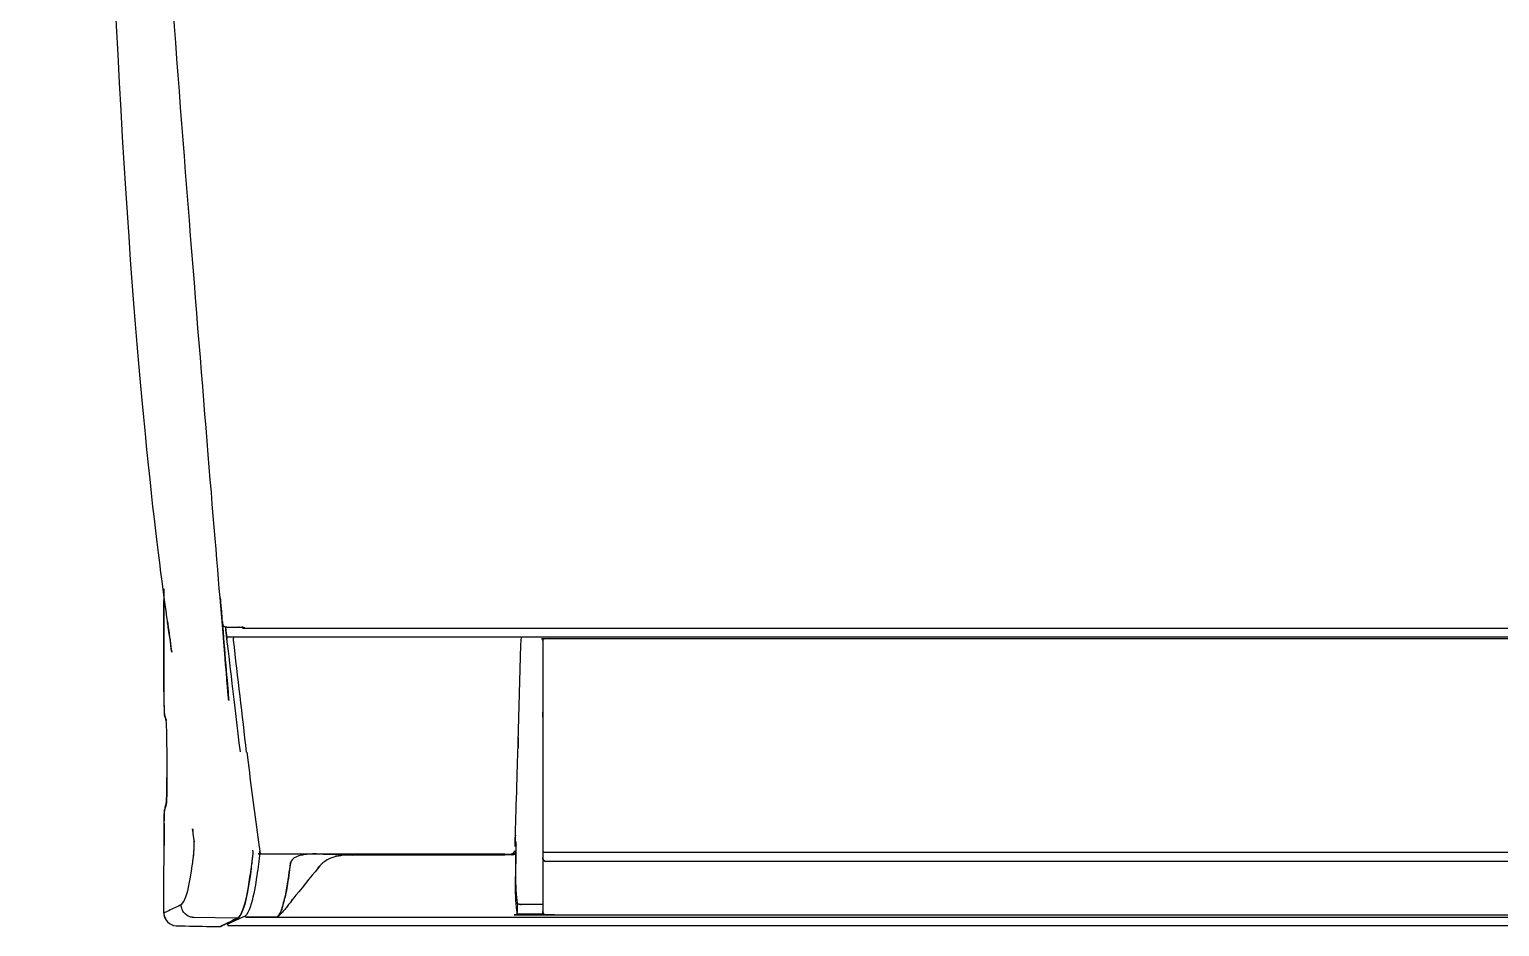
# Model space of a CAD drawing. Header units: millimetres. Extents: x 1291 to 5660, y 748 to 2981.
# Drawn here: x 2935.7 to 3165.5, y 2209.5 to 2349.7 of the extents above; entities that cross this region are included whole.
import ezdxf

# ---------------------------------------------------------------- set-up
doc = ezdxf.new("R2010")
doc.units = ezdxf.units.MM

msp = doc.modelspace()

# ---------------------------------------------------------------- linework, layer by layer
msp.add_line((2966.66, 2209.62), (3763.24, 2209.62))
for points in [[(2965.87, 2256.73), (2965.88, 2256.72), (2965.88, 2256.71), (2965.88, 2256.7)], [(2965.88, 2256.68), (2965.88, 2256.67), (2965.88, 2256.66)], [(2965.89, 2256.65), (2965.9, 2256.64), (2965.9, 2256.62)], [(2965.91, 2256.61), (2965.92, 2256.58), (2965.94, 2256.55), (2965.96, 2256.52), (2965.99, 2256.49)], [(2966.87, 2256.28), (2968.54, 2256.27)], [(2968.94, 2256.25), (2968.94, 2256.25), (2968.95, 2256.24)], [(2968.95, 2256.23), (2968.95, 2256.23), (2968.96, 2256.22)], [(2968.96, 2256.21), (2968.96, 2256.21), (2968.97, 2256.2), (2968.98, 2256.19), (2968.98, 2256.19), (2969, 2256.17), (2969.01, 2256.16), (2969.03, 2256.15), (2969.05, 2256.13), (2969.08, 2256.12), (2969.09, 2256.11), (2969.12, 2256.1), (2969.14, 2256.1), (2969.16, 2256.09), (3760.65, 2256.09)], [(2969.33, 2256.23), (2969.22, 2256.11), (2969.2, 2256.09)], [(2969.32, 2256.24), (2969.32, 2256.23)], [(3012.07, 2238.28), (3012.47, 2253.5)], [(3012.51, 2253.5), (3012.59, 2254.74)], [(2956.68, 2244.36), (2956.69, 2244.36), (2956.69, 2244.35)], [(2957.13, 2229.95), (2957.12, 2229.95), (2957.12, 2229.92)], [(2957.13, 2229.97), (2957.13, 2229.97)], [(2961.2, 2224.46), (2961.21, 2224.45)], [(2961.42, 2222.8), (2961.43, 2222.79)], [(2961.29, 2220.32), (2961.3, 2220.34)], [(2961.29, 2220.29), (2961.29, 2220.31)], [(2970.61, 2221.17), (2970.62, 2221.15)], [(2970.32, 2218.37), (2970.31, 2218.37), (2970.31, 2218.33), (2970.31, 2218.32)], [(2959.36, 2212.87), (2959.37, 2212.88), (2959.39, 2212.89)], [(2969.38, 2211.1), (2969.37, 2211.12)], [(2969.38, 2211.07), (2969.38, 2211.09)], [(3011.93, 2211.43), (3011.93, 2211.43), (3011.94, 2211.42)], [(2961.35, 2210.89), (2961.35, 2210.89)], [(2968.15, 2210.79), (2968.14, 2210.78), (2968.12, 2210.78), (2968.08, 2210.78), (2961.35, 2210.89)], [(2965.45, 2209.47), (2965.46, 2209.48)], [(2966.69, 2209.67), (2966.69, 2209.68), (2966.68, 2209.7), (2966.67, 2209.72), (2966.66, 2209.75), (2966.65, 2209.8), (2966.65, 2209.86), (2966.64, 2209.91)], [(2969.49, 2210.94), (2969.47, 2210.95), (2969.46, 2210.96), (2969.45, 2210.97), (2969.44, 2210.98), (2969.42, 2210.99), (2969.4, 2211.02), (2969.39, 2211.03), (2969.39, 2211.05), (2969.38, 2211.06)], [(2969.53, 2210.93), (2969.51, 2210.93), (2969.5, 2210.94)], [(2969.56, 2210.92), (2969.55, 2210.93)]]:
    msp.add_lwpolyline(points)
for points in [[(2957.16, 2237.45), (2957.16, 2232.61, -0.006645), (2957.13, 2229.98), (2957.12, 2229.92), (2957.13, 2229.97)], [(2969.66, 2236.75), (2969.86, 2235.09, 0.005448), (2971.49, 2222.68), (2971.7, 2221.25), (2971.71, 2220.99), (2971.71, 2221.02), (2971.7, 2221.28)], [(2980.64, 2220.83), (2980.95, 2220.82, -0.002489), (2985.97, 2220.67), (2986.21, 2220.65)], [(2958.89, 2212.64), (2958.85, 2212.63, 0.00108), (2956.98, 2211.72), (2956.84, 2211.65), (2956.7, 2211.59)], [(2956.7, 2211.55, 0.39062), (2958.59, 2209.59), (2958.67, 2209.59), (2959.34, 2209.58, -0.000465), (2964.71, 2209.48), (2965.38, 2209.47), (2965.39, 2209.47), (2965.41, 2209.47)], [(2974.37, 2210.92), (2973.24, 2210.92), (2969.57, 2210.92), (3755.52, 2210.92), (3756.65, 2210.92), (3760.31, 2210.92, 0.338678), (3760.51, 2211.1), (3760.51, 2211.12)], [(2965.48, 2209.48), (2965.49, 2209.49), (2965.5, 2209.5), (2965.52, 2209.5), (2965.78, 2209.63, -0.000939), (2967.94, 2210.67), (2968.21, 2210.8), (2968.21, 2210.8)]]:
    msp.add_lwpolyline(points, format="xyb")
for points, weights, knots in [([(2957.39, 2256.04), (2957.32, 2256.61), (2957.26, 2257.17), (2957.19, 2257.74), (2949.47, 2326.77), (2945.39, 2396.12), (2944.96, 2465.58), (2944.96, 2465.87), (2944.96, 2466.15), (2944.96, 2466.44), (2944.96, 2466.54), (2944.97, 2466.63), (2944.98, 2466.73), (2945.11, 2467.61), (2945.77, 2468.25), (2946.63, 2468.42), (2946.73, 2468.43), (2946.83, 2468.43), (2946.92, 2468.44), (2947.15, 2468.45), (2947.39, 2468.46), (2947.62, 2468.47), (2949.49, 2468.55), (2951.35, 2468.64), (2953.22, 2468.72), (2953.46, 2468.73), (2953.69, 2468.74), (2953.92, 2468.75), (2953.98, 2468.79), (2954.04, 2468.83), (2954.09, 2468.87), (2954.53, 2469.21), (2954.98, 2469.53), (2955.44, 2469.85), (2955.49, 2469.88), (2955.55, 2469.92), (2955.6, 2469.96), (2955.61, 2469.96), (2955.61, 2469.96), (2955.61, 2469.97), (2955.61, 2469.97), (2955.61, 2469.97), (2955.61, 2469.97), (2955.62, 2469.97), (2955.62, 2469.97), (2955.62, 2469.97)], [1, 1, 1, 1, 0.999075466084, 0.999075466084, 1, 1, 1, 1, 1, 1, 1, 1, 1, 1, 1, 1, 1, 1, 1, 1, 0.999999735611, 0.999999735611, 1, 1, 1, 1, 1, 1, 1, 0.999816151451, 0.999816151451, 1, 1, 1, 1, 1, 1, 1, 1, 1, 1, 1, 1, 1], [0, 0, 0, 0, 1, 1, 1, 1.105342, 1.105342, 1.105342, 2.105342, 2.105342, 2.105342, 3.105342, 3.105342, 3.105342, 4.105342, 4.105342, 4.105342, 5.105342, 5.105342, 5.105342, 6.105342, 6.105342, 6.105342, 6.107123, 6.107123, 6.107123, 7.107123, 7.107123, 7.107123, 8.107123, 8.107123, 8.107123, 8.154094, 8.154094, 8.154094, 9.154094, 9.154094, 9.154094, 10.154094, 10.154094, 10.154094, 11.154094, 11.154094, 11.154094, 12.154094, 12.154094, 12.154094, 12.154094]), ([(2965.87, 2256.74), (2965.87, 2256.74), (2965.87, 2256.74), (2965.86, 2256.74), (2965.86, 2256.75), (2965.86, 2256.75), (2965.86, 2256.75), (2965.78, 2257.47), (2965.7, 2258.19), (2965.62, 2258.91), (2957.98, 2327.24), (2953.92, 2395.87), (2953.47, 2464.63), (2953.46, 2464.95), (2953.46, 2465.28), (2953.46, 2465.6), (2953.46, 2466.21), (2953.46, 2466.82), (2953.45, 2467.44), (2953.45, 2467.45), (2953.45, 2467.46), (2953.45, 2467.47), (2953.51, 2467.59), (2953.58, 2467.64), (2953.71, 2467.65), (3227.87, 2467.65), (3502.02, 2467.65), (3776.18, 2467.65), (3776.29, 2467.64), (3776.41, 2467.59), (3776.43, 2467.47), (3776.43, 2467.47), (3776.43, 2467.47), (3776.44, 2467.47)], [1, 1, 1, 1, 1, 1, 1, 1, 1, 1, 0.999087049703, 0.999087049703, 1, 1, 1, 1, 1, 1, 1, 1, 1, 1, 1, 1, 1, 1, 1, 1, 1, 1, 1, 1, 1, 1], [0, 0, 0, 0, 1, 1, 1, 2, 2, 2, 3, 3, 3, 3.10468, 3.10468, 3.10468, 4.10468, 4.10468, 4.10468, 5.10468, 5.10468, 5.10468, 6.10468, 6.10468, 6.10468, 7.10468, 7.10468, 7.10468, 8.10468, 8.10468, 8.10468, 9.10468, 9.10468, 9.10468, 10.10468, 10.10468, 10.10468, 10.10468]), ([(2968.64, 2236.77), (2967.91, 2242.65), (2967.21, 2248.54), (2966.54, 2254.43), (2966.51, 2254.68), (2966.48, 2254.92), (2966.45, 2255.17), (2966.43, 2255.35), (2966.41, 2255.53), (2966.39, 2255.71), (2966.4, 2255.73), (2966.41, 2255.75), (2966.42, 2255.77), (2966.4, 2255.93), (2966.38, 2256.09), (2966.36, 2256.25), (2966.36, 2256.27), (2966.36, 2256.3), (2966.36, 2256.32)], [1, 0.999993352148, 0.999993352148, 1, 1, 1, 1, 1, 1, 1, 1, 1, 1, 1, 1, 1, 1, 1, 1], [0, 0, 0, 0, 0.008932, 0.008932, 0.008932, 1.008932, 1.008932, 1.008932, 2.008932, 2.008932, 2.008932, 3.008932, 3.008932, 3.008932, 4.008932, 4.008932, 4.008932, 5.008932, 5.008932, 5.008932, 5.008932]), ([(2966.01, 2256.46), (2966.26, 2256.3), (2966.42, 2256.3), (2966.71, 2256.28), (2966.73, 2256.28), (2966.75, 2256.28), (2966.78, 2256.28), (2966.86, 2256.28), (2966.95, 2256.28), (2967.03, 2256.28), (2967.48, 2256.28), (2967.93, 2256.28), (2968.38, 2256.27), (2968.46, 2256.27), (2968.54, 2256.27), (2968.62, 2256.27), (2968.7, 2256.26), (2968.83, 2256.27), (2968.91, 2256.25), (2968.91, 2256.26), (2968.9, 2256.26), (2968.89, 2256.26), (2968.92, 2256.26), (2968.95, 2256.26), (2968.98, 2256.25), (2969.07, 2256.26), (2969.18, 2256.24), (2969.28, 2256.24), (2969.29, 2256.24), (2969.3, 2256.24), (2969.31, 2256.24), (2969.31, 2256.24), (2969.32, 2256.24), (2969.32, 2256.23)], [1, 1, 1, 1, 1, 1, 1, 1, 1, 1, 0.999995382102, 0.999995382102, 1, 1, 1, 1, 1, 1, 1, 1, 1, 1, 1, 1, 1, 1, 1, 1, 1, 1, 1, 1, 1, 1], [0, 0, 0, 0, 1, 1, 1, 2, 2, 2, 3, 3, 3, 3.007444, 3.007444, 3.007444, 4.007444, 4.007444, 4.007444, 5.007444, 5.007444, 5.007444, 6.007444, 6.007444, 6.007444, 7.007444, 7.007444, 7.007444, 8.007444, 8.007444, 8.007444, 9.007444, 9.007444, 9.007444, 10.007444, 10.007444, 10.007444, 10.007444]), ([(3686.96, 2211.8), (3686.96, 2225.96), (3686.96, 2240.11), (3686.96, 2254.26), (3686.96, 2254.37), (3686.87, 2254.46), (3686.76, 2254.46), (3463.22, 2254.46), (3239.67, 2254.46), (3016.13, 2254.46), (3016.01, 2254.46), (3015.93, 2254.38), (3015.93, 2254.26), (3015.93, 2240.11), (3015.93, 2225.96), (3015.93, 2211.8), (3015.93, 2211.51), (3016.14, 2211.3), (3016.43, 2211.3), (3016.43, 2211.3), (3016.43, 2211.31), (3016.43, 2211.31), (3239.77, 2211.31), (3463.12, 2211.31), (3686.46, 2211.31)], [1, 1, 1, 1, 1, 1, 1, 1, 1, 1, 0.80607138083, 0.80607138083, 1, 1, 1, 1, 0.805217494213, 0.805217494213, 1, 1, 1, 1, 1, 1, 1], [0, 0, 0, 0, 1, 1, 1, 2, 2, 2, 3, 3, 3, 4.565131, 4.565131, 4.565131, 5.565131, 5.565131, 5.565131, 7.133891, 7.133891, 7.133891, 8.133891, 8.133891, 8.133891, 9.133891, 9.133891, 9.133891, 9.133891]), ([(2966.51, 2254.74), (3207.62, 2254.74), (3448.74, 2254.74), (3689.86, 2254.74), (3689.88, 2254.33), (3689.9, 2253.92), (3689.92, 2253.5), (3689.92, 2253.46), (3689.92, 2253.42), (3689.92, 2253.38), (3689.94, 2252.99), (3689.95, 2252.6), (3689.95, 2252.21), (3689.95, 2252.18), (3689.95, 2252.15), (3689.95, 2252.12), (3689.99, 2247.51), (3690.03, 2242.89), (3690.07, 2238.28), (3690.07, 2237.73), (3690.08, 2237.17), (3690.09, 2236.62), (3690.11, 2232.49), (3690.15, 2228.37), (3690.19, 2224.24), (3690.2, 2223.77), (3690.2, 2223.3), (3690.2, 2222.82), (3690.15, 2222.77), (3690.1, 2222.71), (3690.05, 2222.65), (3690.05, 2222.36), (3690.05, 2222.07), (3690.05, 2221.79), (3689.93, 2219.11), (3690.1, 2215.69), (3689.61, 2213.07), (3689.6, 2213.04), (3689.58, 2213), (3689.56, 2212.97), (3689.56, 2212.97), (3689.56, 2212.97), (3689.56, 2212.97), (3689.56, 2212.96), (3689.56, 2212.96), (3689.56, 2212.96), (3688.93, 2212.91), (3688.24, 2212.93), (3687.61, 2212.92), (3687.39, 2212.92), (3687.18, 2212.92), (3686.96, 2212.92)], [1, 1, 1, 1, 1, 1, 1, 1, 1, 1, 0.999993920412, 0.999993920412, 1, 1, 1, 1, 1, 1, 1, 1, 1, 1, 0.999998042874, 0.999998042874, 1, 1, 1, 1, 1, 1, 1, 1, 1, 1, 1, 1, 1, 1, 1, 1, 1, 1, 1, 1, 1, 1, 1, 1, 1, 1, 1, 1], [0, 0, 0, 0, 1, 1, 1, 2, 2, 2, 3, 3, 3, 3.008541, 3.008541, 3.008541, 4.008541, 4.008541, 4.008541, 5.008541, 5.008541, 5.008541, 6.008541, 6.008541, 6.008541, 6.013388, 6.013388, 6.013388, 7.013388, 7.013388, 7.013388, 8.013388, 8.013388, 8.013388, 9.013388, 9.013388, 9.013388, 10.013388, 10.013388, 10.013388, 11.013388, 11.013388, 11.013388, 12.013388, 12.013388, 12.013388, 13.013388, 13.013388, 13.013388, 14.013388, 14.013388, 14.013388, 15.013388, 15.013388, 15.013388, 15.013388]), ([(2956.75, 2242.68), (2956.84, 2242.36), (2956.94, 2242.04), (2957.03, 2241.72), (2956.95, 2241.99), (2956.86, 2242.27), (2956.78, 2242.55), (2956.77, 2242.59), (2956.76, 2242.64), (2956.75, 2242.68), (2956.75, 2242.68), (2956.75, 2242.68), (2956.75, 2242.68), (2956.75, 2242.68), (2956.75, 2242.69), (2956.74, 2242.69), (2956.75, 2242.66), (2956.75, 2242.62), (2956.76, 2242.59), (2956.77, 2242.56), (2956.78, 2242.52), (2956.79, 2242.49), (2956.87, 2242.24), (2956.94, 2241.98), (2957.01, 2241.73), (2957.02, 2241.72), (2957.02, 2241.72), (2957.03, 2241.71), (2957.03, 2241.69), (2957.03, 2241.66), (2957.03, 2241.64), (2957.03, 2241.64), (2957.04, 2241.64), (2957.04, 2241.63), (2957.04, 2241.63), (2957.04, 2241.63), (2957.04, 2241.63)], [1, 1, 1, 1, 0.999989377965, 0.999989377965, 1, 1, 1, 1, 1, 1, 1, 1, 1, 1, 1, 1, 1, 1, 1, 1, 0.999987807911, 0.999987807911, 1, 1, 1, 1, 1, 1, 1, 1, 1, 1, 1, 1, 1], [0, 0, 0, 0, 1, 1, 1, 1.01129, 1.01129, 1.01129, 2.01129, 2.01129, 2.01129, 3.01129, 3.01129, 3.01129, 4.01129, 4.01129, 4.01129, 5.01129, 5.01129, 5.01129, 6.01129, 6.01129, 6.01129, 6.023386, 6.023386, 6.023386, 7.023386, 7.023386, 7.023386, 8.023386, 8.023386, 8.023386, 9.023386, 9.023386, 9.023386, 10.023386, 10.023386, 10.023386, 10.023386]), ([(3012.02, 2212.97), (3012.01, 2213), (3011.99, 2213.04), (3011.98, 2213.07), (3011.55, 2215.68), (3011.78, 2219.12), (3011.75, 2221.78), (3011.76, 2222.07), (3011.76, 2222.36), (3011.77, 2222.65), (3011.71, 2222.71), (3011.66, 2222.77), (3011.61, 2222.82), (3011.62, 2223.06), (3011.62, 2223.29), (3011.63, 2223.53), (3011.78, 2228.17), (3011.92, 2232.81), (3012.05, 2237.45), (3012.06, 2237.73), (3012.06, 2238.01), (3012.07, 2238.29)], [1, 1, 1, 1, 1, 1, 1, 1, 1, 1, 1, 1, 1, 1, 1, 1, 0.999997255101, 0.999997255101, 1, 1, 1, 1], [0, 0, 0, 0, 1, 1, 1, 2, 2, 2, 3, 3, 3, 4, 4, 4, 5, 5, 5, 5.005739, 5.005739, 5.005739, 6.005739, 6.005739, 6.005739, 6.005739]), ([(2956.94, 2210.82), (2956.94, 2210.81), (2956.93, 2210.8), (2956.93, 2210.78), (2956.93, 2210.77), (2956.93, 2210.76), (2956.92, 2210.75), (2956.92, 2210.75), (2956.92, 2210.75), (2956.92, 2210.74), (2956.91, 2210.74), (2956.91, 2210.75), (2956.91, 2210.75), (2956.89, 2210.77), (2956.89, 2210.8), (2956.92, 2210.82), (2956.92, 2210.82), (2956.93, 2210.82), (2956.94, 2210.82), (2956.92, 2210.84), (2956.91, 2210.86), (2956.89, 2210.88), (2956.85, 2210.94), (2956.81, 2210.99), (2956.78, 2211.05), (2956.78, 2211.05), (2956.78, 2211.05), (2956.78, 2211.06), (2956.77, 2211.06), (2956.77, 2211.06), (2956.77, 2211.06), (2956.77, 2211.07), (2956.76, 2211.09), (2956.76, 2211.11), (2956.73, 2211.25), (2956.71, 2211.39), (2956.71, 2211.53), (2956.71, 2211.55), (2956.7, 2211.57), (2956.7, 2211.59), (2956.7, 2211.85), (2956.7, 2212.1), (2956.7, 2212.36), (2956.7, 2214.43), (2956.7, 2216.5), (2956.7, 2218.57), (2956.71, 2221.04), (2956.72, 2223.52), (2956.73, 2225.99)], [1, 1, 1, 1, 1, 1, 1, 1, 1, 1, 1, 1, 1, 1, 1, 1, 1, 1, 1, 1, 1, 1, 1, 1, 1, 1, 1, 1, 1, 1, 1, 1, 1, 1, 0.997715867405, 0.997715867405, 1, 1, 1, 1, 1, 1, 1, 1, 1, 1, 1, 1, 1], [0, 0, 0, 0, 1, 1, 1, 2, 2, 2, 3, 3, 3, 4, 4, 4, 5, 5, 5, 6, 6, 6, 7, 7, 7, 8, 8, 8, 9, 9, 9, 10, 10, 10, 11, 11, 11, 11.165606, 11.165606, 11.165606, 12.165606, 12.165606, 12.165606, 13.165606, 13.165606, 13.165606, 14.165606, 14.165606, 14.165606, 15.165606, 15.165606, 15.165606, 15.165606]), ([(2961.43, 2222.76), (2961.43, 2222.74), (2961.43, 2222.72), (2961.43, 2222.7), (2960.77, 2227.8), (2960.13, 2232.91), (2959.51, 2238.01), (2960.13, 2232.94), (2960.76, 2227.88), (2961.42, 2222.81), (2961.42, 2222.88), (2961.41, 2222.94), (2961.4, 2223.01), (2961.32, 2223.52), (2961.27, 2224.03), (2961.2, 2224.54), (2961.19, 2224.6), (2961.18, 2224.67), (2961.17, 2224.73), (2961.18, 2224.71), (2961.18, 2224.7), (2961.18, 2224.68), (2961.19, 2224.61), (2961.2, 2224.54), (2961.2, 2224.46), (2961.2, 2224.55), (2961.19, 2224.6), (2961.18, 2224.68), (2961.18, 2224.7), (2961.18, 2224.72), (2961.17, 2224.73)], [1, 1, 1, 1, 0.999993402924, 0.999993402924, 1, 0.999993402924, 0.999993402924, 1, 1, 1, 1, 1, 1, 1, 1, 1, 1, 1, 1, 1, 1, 1, 1, 1, 1, 1, 1, 1, 1], [0, 0, 0, 0, 1, 1, 1, 1.008897, 1.008897, 1.008897, 1.017795, 1.017795, 1.017795, 2.017795, 2.017795, 2.017795, 3.017795, 3.017795, 3.017795, 4.017795, 4.017795, 4.017795, 5.017795, 5.017795, 5.017795, 6.017795, 6.017795, 6.017795, 7.017795, 7.017795, 7.017795, 8.017795, 8.017795, 8.017795, 8.017795]), ([(2961.27, 2220.13), (2961.28, 2220.15), (2961.28, 2220.18), (2961.28, 2220.2), (2961.28, 2220.2), (2961.29, 2220.21), (2961.29, 2220.21), (2961.29, 2220.26), (2961.3, 2220.3), (2961.3, 2220.35), (2961.31, 2220.36), (2961.31, 2220.37), (2961.31, 2220.38), (2961.32, 2220.44), (2961.31, 2220.47), (2961.32, 2220.53), (2961.32, 2220.54), (2961.32, 2220.55), (2961.32, 2220.56), (2961.33, 2220.56), (2961.33, 2220.57), (2961.33, 2220.58), (2961.33, 2220.59), (2961.33, 2220.6), (2961.33, 2220.61), (2961.35, 2220.77), (2961.36, 2220.94), (2961.38, 2221.1), (2961.38, 2221.11), (2961.38, 2221.11), (2961.38, 2221.11), (2961.38, 2221.15), (2961.38, 2221.18), (2961.38, 2221.22), (2961.38, 2221.22), (2961.38, 2221.23), (2961.38, 2221.24), (2961.4, 2221.43), (2961.41, 2221.62), (2961.42, 2221.8), (2961.42, 2221.81), (2961.42, 2221.81), (2961.42, 2221.82), (2961.43, 2221.86), (2961.43, 2221.9), (2961.43, 2221.94), (2961.43, 2221.94), (2961.43, 2221.95), (2961.43, 2221.95), (2961.43, 2222.04), (2961.44, 2222.12), (2961.44, 2222.21), (2961.44, 2222.22), (2961.44, 2222.23), (2961.44, 2222.24), (2961.44, 2222.25), (2961.44, 2222.26), (2961.44, 2222.28), (2961.45, 2222.43), (2961.44, 2222.55), (2961.43, 2222.7), (2961.43, 2222.72), (2961.43, 2222.75), (2961.43, 2222.78)], [1, 1, 1, 1, 1, 1, 1, 1, 1, 1, 1, 1, 1, 1, 1, 1, 1, 1, 1, 1, 1, 1, 1, 1, 1, 0.999966453253, 0.999966453253, 1, 1, 1, 1, 1, 1, 1, 1, 1, 1, 1, 1, 1, 1, 1, 1, 1, 1, 1, 1, 1, 1, 1, 1, 1, 1, 1, 1, 1, 1, 1, 1, 1, 1, 1, 1, 1], [0, 0, 0, 0, 1, 1, 1, 2, 2, 2, 3, 3, 3, 4, 4, 4, 5, 5, 5, 6, 6, 6, 7, 7, 7, 8, 8, 8, 8.020064, 8.020064, 8.020064, 9.020064, 9.020064, 9.020064, 10.020064, 10.020064, 10.020064, 11.020064, 11.020064, 11.020064, 12.020064, 12.020064, 12.020064, 13.020064, 13.020064, 13.020064, 14.020064, 14.020064, 14.020064, 15.020064, 15.020064, 15.020064, 16.020064, 16.020064, 16.020064, 17.020064, 17.020064, 17.020064, 18.020064, 18.020064, 18.020064, 19.020064, 19.020064, 19.020064, 20.020064, 20.020064, 20.020064, 20.020064]), ([(2970.32, 2218.39), (2970.33, 2218.42), (2970.33, 2218.46), (2970.34, 2218.49), (2970.37, 2218.77), (2970.41, 2219.04), (2970.45, 2219.32), (2970.45, 2219.36), (2970.46, 2219.39), (2970.46, 2219.43), (2970.46, 2219.46), (2970.47, 2219.48), (2970.47, 2219.51), (2970.49, 2219.71), (2970.52, 2219.92), (2970.54, 2220.12), (2970.55, 2220.15), (2970.55, 2220.17), (2970.55, 2220.2), (2970.56, 2220.21), (2970.56, 2220.23), (2970.56, 2220.24), (2970.57, 2220.38), (2970.59, 2220.49), (2970.61, 2220.62)], [1, 1, 1, 1, 0.999885370912, 0.999885370912, 1, 1, 1, 1, 1, 1, 1, 1, 1, 1, 1, 1, 1, 1, 1, 1, 1, 1, 1], [0, 0, 0, 0, 1, 1, 1, 1.037089, 1.037089, 1.037089, 2.037089, 2.037089, 2.037089, 3.037089, 3.037089, 3.037089, 4.037089, 4.037089, 4.037089, 5.037089, 5.037089, 5.037089, 6.037089, 6.037089, 6.037089, 7.037089, 7.037089, 7.037089, 7.037089]), ([(2971.71, 2220.99), (2971.74, 2220.93), (2971.71, 2220.95), (2971.76, 2220.9), (2971.8, 2220.85), (2971.86, 2220.83), (2971.92, 2220.83), (2984.94, 2220.83), (2997.97, 2220.83), (3011, 2220.83), (3011.05, 2220.77), (3011.11, 2220.71), (3011.16, 2220.65), (3002.81, 2220.65), (2994.47, 2220.65), (2986.12, 2220.65), (2984.61, 2220.66), (2982.44, 2220.44), (2981.36, 2219.28), (2981.34, 2219.26), (2981.33, 2219.25), (2981.31, 2219.23), (2981.2, 2219.1), (2981.09, 2218.98), (2980.99, 2218.85), (2980.88, 2218.73), (2980.78, 2218.61), (2980.67, 2218.48), (2979.42, 2217), (2978.2, 2215.49), (2977, 2213.96), (2976.97, 2213.92), (2976.94, 2213.88), (2976.91, 2213.84), (2976.89, 2213.8), (2976.86, 2213.76), (2976.83, 2213.72), (2976.12, 2212.87), (2975.33, 2211.71), (2974.49, 2210.99), (2974.47, 2210.98), (2974.45, 2210.97), (2974.44, 2210.96), (2974.42, 2210.95), (2974.4, 2210.94), (2974.38, 2210.93), (2974.39, 2210.93), (2974.39, 2210.93), (2974.4, 2210.93), (2974.4, 2210.93), (2974.4, 2210.94), (2974.41, 2210.94)], [1, 1, 1, 1, 0.947447392769, 0.947447392769, 1, 1, 1, 1, 1, 1, 1, 1, 1, 1, 1, 1, 1, 1, 1, 1, 1, 1, 1, 1, 1, 1, 0.999902075654, 0.999902075654, 1, 1, 1, 1, 1, 1, 1, 1, 1, 1, 1, 1, 1, 1, 1, 1, 1, 1, 1, 1, 1, 1], [0, 0, 0, 0, 1, 1, 1, 1.799434, 1.799434, 1.799434, 2.799434, 2.799434, 2.799434, 3.799434, 3.799434, 3.799434, 4.799434, 4.799434, 4.799434, 5.799434, 5.799434, 5.799434, 6.799434, 6.799434, 6.799434, 7.799434, 7.799434, 7.799434, 8.799434, 8.799434, 8.799434, 8.833714, 8.833714, 8.833714, 9.833714, 9.833714, 9.833714, 10.833714, 10.833714, 10.833714, 11.833714, 11.833714, 11.833714, 12.833714, 12.833714, 12.833714, 13.833714, 13.833714, 13.833714, 14.833714, 14.833714, 14.833714, 15.833714, 15.833714, 15.833714, 15.833714]), ([(2980.54, 2220.83), (2979.58, 2220.82), (2976.72, 2220.78), (2976.5, 2219.44), (2976.5, 2219.43), (2976.49, 2219.41), (2976.49, 2219.4), (2976.49, 2219.38), (2976.49, 2219.37), (2976.49, 2219.36), (2976.49, 2219.34), (2976.48, 2219.33), (2976.48, 2219.31), (2976.27, 2217.59), (2975.99, 2215.88), (2975.65, 2214.18), (2975.64, 2214.17), (2975.64, 2214.16), (2975.64, 2214.15), (2975.63, 2214.14), (2975.63, 2214.13), (2975.63, 2214.12)], [1, 1, 1, 1, 1, 1, 1, 1, 1, 1, 1, 1, 1, 0.999510019842, 0.999510019842, 1, 1, 1, 1, 1, 1, 1], [0, 0, 0, 0, 1, 1, 1, 2, 2, 2, 3, 3, 3, 4, 4, 4, 4.076684, 4.076684, 4.076684, 5.076684, 5.076684, 5.076684, 6.076684, 6.076684, 6.076684, 6.076684]), ([(2974.58, 2211.09), (2974.57, 2211.07), (2974.54, 2211.05), (2974.52, 2211.03), (2974.52, 2211.03), (2974.52, 2211.03), (2974.51, 2211.02), (2974.51, 2211.02), (2974.51, 2211.02), (2974.51, 2211.01), (2974.61, 2211.13), (2974.71, 2211.26), (2974.78, 2211.4), (2974.91, 2211.6), (2975.01, 2211.88), (2975.09, 2212.11), (2975.09, 2212.12), (2975.1, 2212.12), (2975.1, 2212.13), (2975.1, 2212.14), (2975.11, 2212.15), (2975.11, 2212.15), (2975.11, 2212.16), (2975.12, 2212.17), (2975.12, 2212.18), (2975.32, 2212.8), (2975.49, 2213.44), (2975.62, 2214.09)], [1, 1, 1, 1, 1, 1, 1, 1, 1, 1, 0.995187960621, 0.995187960621, 1, 1, 1, 1, 1, 1, 1, 1, 1, 1, 1, 1, 1, 0.998886670896, 0.998886670896, 1], [0, 0, 0, 0, 1, 1, 1, 2, 2, 2, 3, 3, 3, 3.240446, 3.240446, 3.240446, 4.240446, 4.240446, 4.240446, 5.240446, 5.240446, 5.240446, 6.240446, 6.240446, 6.240446, 7.240446, 7.240446, 7.240446, 7.356047, 7.356047, 7.356047, 7.356047]), ([(2961.36, 2210.89), (2961.26, 2210.9), (2961.16, 2210.91), (2961.07, 2210.92), (2960.22, 2211.04), (2959.54, 2211.75), (2959.41, 2212.6), (2959.4, 2212.7), (2959.4, 2212.79), (2959.39, 2212.89), (2959.4, 2212.9), (2959.41, 2212.9), (2959.42, 2212.91), (2959.26, 2212.83), (2959.09, 2212.74), (2958.92, 2212.66)], [1, 1, 1, 1, 1, 1, 1, 1, 1, 1, 1, 1, 1, 0.999993201179, 0.999993201179, 1], [0, 0, 0, 0, 1, 1, 1, 2, 2, 2, 3, 3, 3, 4, 4, 4, 4.009032, 4.009032, 4.009032, 4.009032]), ([(3015.93, 2212.92), (3015.24, 2212.92), (3014.55, 2212.92), (3013.86, 2212.92), (3013.43, 2212.92), (3013, 2212.92), (3012.56, 2212.94), (3012.54, 2212.94), (3012.51, 2212.94), (3012.48, 2212.94), (3012.39, 2212.93), (3012.31, 2212.94), (3012.21, 2212.95), (3012.2, 2212.95), (3012.19, 2212.95), (3012.18, 2212.95), (3012.16, 2212.96), (3012.07, 2212.96), (3012.05, 2212.96), (3012.04, 2212.96), (3012.04, 2212.96), (3012.04, 2212.96)], [1, 1, 1, 1, 0.999921125798, 0.999921125798, 1, 1, 1, 1, 1, 1, 1, 1, 1, 1, 1, 1, 1, 1, 1, 1], [0, 0, 0, 0, 1, 1, 1, 1.030765, 1.030765, 1.030765, 2.030765, 2.030765, 2.030765, 3.030765, 3.030765, 3.030765, 4.030765, 4.030765, 4.030765, 5.030765, 5.030765, 5.030765, 6.030765, 6.030765, 6.030765, 6.030765]), ([(3016.11, 2211.41), (3015.36, 2211.41), (3014.61, 2211.41), (3013.85, 2211.41), (3013.49, 2211.41), (3013.14, 2211.4), (3012.78, 2211.4), (3012.74, 2211.4), (3012.71, 2211.4), (3012.68, 2211.4), (3012.57, 2211.4), (3012.46, 2211.4), (3012.35, 2211.41)], [1, 1, 1, 1, 1, 1, 1, 1, 1, 1, 0.99992649626, 0.99992649626, 1], [0, 0, 0, 0, 1, 1, 1, 2, 2, 2, 3, 3, 3, 3.0297, 3.0297, 3.0297, 3.0297])]:
    msp.add_rational_spline(points, weights, degree=3, knots=knots)
for points, knots in [([(2956.7, 2262.25), (2956.7, 2256.27), (2956.7, 2250.28), (2956.7, 2244.3), (2956.71, 2243.76), (2956.69, 2243.14), (2956.76, 2242.61)], [0, 0, 0, 0, 1, 1, 1, 2, 2, 2, 2]), ([(2969.62, 2236.75), (2968.94, 2242.59), (2968.26, 2248.42), (2967.57, 2254.26), (2967.57, 2254.26), (2967.57, 2254.27), (2967.57, 2254.27), (2967.57, 2254.28), (2967.57, 2254.28), (2967.57, 2254.28), (2967.56, 2254.32), (2967.56, 2254.4), (2967.56, 2254.44), (2967.56, 2254.45), (2967.56, 2254.46), (2967.56, 2254.46), (2967.56, 2254.47), (2967.56, 2254.48), (2967.56, 2254.48), (2967.57, 2254.51), (2967.58, 2254.58), (2967.6, 2254.61), (2967.61, 2254.61), (2967.61, 2254.61), (2967.62, 2254.61), (2967.62, 2254.62), (2967.62, 2254.62), (2967.62, 2254.62)], [0, 0, 0, 0, 1, 1, 1, 2, 2, 2, 3, 3, 3, 4, 4, 4, 5, 5, 5, 6, 6, 6, 7, 7, 7, 8, 8, 8, 9, 9, 9, 9]), ([(2969.01, 2256.25), (2968.99, 2256.25), (2968.96, 2256.25), (2968.94, 2256.25), (2968.92, 2256.26), (2968.91, 2256.26), (2968.89, 2256.26), (2968.92, 2256.26), (2968.96, 2256.26), (2968.99, 2256.25), (2969.09, 2256.26), (2969.21, 2256.24), (2969.31, 2256.24)], [0, 0, 0, 0, 1, 1, 1, 2, 2, 2, 3, 3, 3, 4, 4, 4, 4]), ([(2956.7, 2244.34), (2956.7, 2244.23), (2956.7, 2244.13), (2956.7, 2244.02), (2956.7, 2244), (2956.7, 2243.99), (2956.7, 2243.98), (2956.71, 2243.56), (2956.71, 2243.11), (2956.74, 2242.69)], [0, 0, 0, 0, 1, 1, 1, 2, 2, 2, 3, 3, 3, 3]), ([(2957.16, 2237.53), (2957.14, 2238.88), (2957.18, 2240.37), (2957.03, 2241.71), (2957.03, 2241.71), (2957.03, 2241.71), (2957.03, 2241.72)], [0, 0, 0, 0, 1, 1, 1, 2, 2, 2, 2]), ([(2956.73, 2226.01), (2956.73, 2226.12), (2956.73, 2226.23), (2956.73, 2226.34), (2956.73, 2226.35), (2956.73, 2226.36), (2956.73, 2226.37), (2956.74, 2226.79), (2956.74, 2227.25), (2956.78, 2227.66), (2956.78, 2227.67), (2956.78, 2227.67), (2956.78, 2227.67), (2956.78, 2227.67), (2956.79, 2227.68), (2956.79, 2227.68), (2956.8, 2227.71), (2956.8, 2227.75), (2956.81, 2227.78), (2956.88, 2228.03), (2956.94, 2228.27), (2957.01, 2228.51), (2957.02, 2228.54), (2957.03, 2228.56), (2957.04, 2228.59), (2957.04, 2228.59), (2957.04, 2228.6), (2957.04, 2228.61), (2957.04, 2228.62), (2957.05, 2228.63), (2957.05, 2228.64), (2957.15, 2229.77), (2957.14, 2230.91), (2957.16, 2232.05), (2957.16, 2232.09), (2957.16, 2232.13), (2957.16, 2232.16), (2957.16, 2232.36), (2957.16, 2232.56), (2957.16, 2232.76)], [0, 0, 0, 0, 1, 1, 1, 2, 2, 2, 3, 3, 3, 4, 4, 4, 5, 5, 5, 6, 6, 6, 7, 7, 7, 8, 8, 8, 9, 9, 9, 10, 10, 10, 11, 11, 11, 12, 12, 12, 13, 13, 13, 13]), ([(2957.12, 2229.87), (2957.11, 2229.44), (2957.09, 2228.95), (2957.03, 2228.53), (2957.03, 2228.52), (2957.03, 2228.52), (2957.03, 2228.52), (2957.03, 2228.54), (2957.03, 2228.56), (2957.04, 2228.58)], [0, 0, 0, 0, 1, 1, 1, 2, 2, 2, 3, 3, 3, 3]), ([(2957.03, 2228.52), (2957.03, 2228.51), (2957.03, 2228.51), (2957.03, 2228.51), (2956.95, 2228.23), (2956.87, 2227.95), (2956.79, 2227.68), (2956.79, 2227.67), (2956.78, 2227.67), (2956.78, 2227.67), (2956.72, 2227.16), (2956.75, 2226.58), (2956.72, 2226.05), (2956.72, 2226.03), (2956.71, 2226.01), (2956.71, 2225.99), (2956.71, 2225.99), (2956.72, 2225.99), (2956.72, 2226), (2956.72, 2226), (2956.72, 2226), (2956.73, 2226)], [0, 0, 0, 0, 1, 1, 1, 2, 2, 2, 3, 3, 3, 4, 4, 4, 5, 5, 5, 6, 6, 6, 7, 7, 7, 7]), ([(2957.01, 2228.51), (2956.95, 2228.29), (2956.89, 2228.07), (2956.82, 2227.85), (2956.81, 2227.82), (2956.81, 2227.79), (2956.8, 2227.76)], [0, 0, 0, 0, 1, 1, 1, 2, 2, 2, 2]), ([(2961.2, 2224.46), (2961.21, 2224.46), (2961.21, 2224.46), (2961.21, 2224.45), (2961.21, 2224.44), (2961.21, 2224.42), (2961.21, 2224.41), (2961.21, 2224.41), (2961.21, 2224.4), (2961.21, 2224.4), (2961.21, 2224.4), (2961.21, 2224.4), (2961.21, 2224.4)], [0, 0, 0, 0, 1, 1, 1, 2, 2, 2, 3, 3, 3, 4, 4, 4, 4]), ([(2971.71, 2220.99), (2971.63, 2220.4), (2971.56, 2219.82), (2971.48, 2219.23), (2971.15, 2217.22), (2970.73, 2213.07), (2969.61, 2211.32), (2969.53, 2211.26), (2969.45, 2211.19), (2969.37, 2211.12), (2968.46, 2210.69), (2967.55, 2210.25), (2966.64, 2209.82), (2966.64, 2209.89), (2966.64, 2209.97), (2966.64, 2210.05), (2966.64, 2210.02), (2966.64, 2210), (2966.64, 2209.97)], [0, 0, 0, 0, 1, 1, 1, 2, 2, 2, 3, 3, 3, 4, 4, 4, 5, 5, 5, 6, 6, 6, 6]), ([(2970.63, 2220.98), (2970.64, 2221.05), (2970.63, 2221.08), (2970.63, 2221.14), (2970.63, 2221.14), (2970.63, 2221.15), (2970.62, 2221.16), (2970.61, 2221.25), (2970.6, 2221.34), (2970.59, 2221.43)], [0, 0, 0, 0, 1, 1, 1, 2, 2, 2, 3, 3, 3, 3]), ([(2970.61, 2220.67), (2970.61, 2220.67), (2970.61, 2220.67), (2970.61, 2220.67), (2970.61, 2220.68), (2970.62, 2220.68), (2970.62, 2220.69), (2970.62, 2220.77), (2970.62, 2220.85), (2970.63, 2220.93), (2970.63, 2220.94), (2970.63, 2220.95), (2970.63, 2220.96)], [0, 0, 0, 0, 1, 1, 1, 2, 2, 2, 3, 3, 3, 4, 4, 4, 4]), ([(2970.64, 2221.01), (2970.64, 2221.01), (2970.64, 2221.02), (2970.64, 2221.02), (2970.64, 2221.06), (2970.63, 2221.11), (2970.62, 2221.15), (2970.62, 2221.15), (2970.62, 2221.15), (2970.62, 2221.16)], [0, 0, 0, 0, 1, 1, 1, 2, 2, 2, 3, 3, 3, 3]), ([(3015.93, 2221.3), (3015.93, 2221.2), (3016.02, 2221.11), (3016.13, 2221.11), (3239.67, 2221.11), (3463.22, 2221.11), (3686.76, 2221.11), (3686.87, 2221.11), (3686.96, 2221.2), (3686.96, 2221.3)], [0, 0, 0, 0, 1, 1, 1, 2, 2, 2, 3, 3, 3, 3]), ([(3011, 2220.83), (3011.01, 2220.83), (3011.02, 2220.83), (3011.04, 2220.83), (3011.28, 2220.85), (3011.45, 2221.02), (3011.5, 2221.26), (3011.5, 2221.27), (3011.5, 2221.28), (3011.5, 2221.3), (3011.55, 2221.24), (3011.61, 2221.18), (3011.66, 2221.13), (3011.65, 2220.83), (3011.65, 2220.54), (3011.65, 2220.25), (3011.7, 2217.69), (3011.41, 2214.1), (3011.89, 2211.48), (3011.9, 2211.47), (3011.91, 2211.45), (3011.92, 2211.44), (3011.92, 2211.43), (3011.92, 2211.43), (3011.92, 2211.43), (3011.95, 2211.94), (3011.98, 2212.45), (3012.02, 2212.97), (3012.02, 2212.97), (3012.02, 2212.97), (3012.03, 2212.97), (3012.03, 2212.96), (3012.03, 2212.96), (3012.03, 2212.96)], [0, 0, 0, 0, 1, 1, 1, 2, 2, 2, 3, 3, 3, 4, 4, 4, 5, 5, 5, 6, 6, 6, 7, 7, 7, 8, 8, 8, 9, 9, 9, 10, 10, 10, 11, 11, 11, 11]), ([(3011.66, 2221.13), (3011.66, 2221.11), (3011.66, 2221.1), (3011.66, 2221.08), (3011.62, 2220.85), (3011.43, 2220.68), (3011.2, 2220.66), (3011.19, 2220.66), (3011.17, 2220.66), (3011.16, 2220.65)], [0, 0, 0, 0, 1, 1, 1, 2, 2, 2, 3, 3, 3, 3]), ([(2959.42, 2212.91), (2960.48, 2213.65), (2961.04, 2218.56), (2961.19, 2219.48), (2961.22, 2219.7), (2961.25, 2219.91), (2961.28, 2220.13)], [0, 0, 0, 0, 1, 1, 1, 2, 2, 2, 2]), ([(2970.31, 2218.29), (2970.31, 2218.25), (2970.3, 2218.28), (2970.3, 2218.24), (2970.3, 2218.23), (2970.3, 2218.23), (2970.3, 2218.22), (2970.29, 2218.21), (2970.29, 2218.2), (2970.29, 2218.19), (2970.29, 2218.18), (2970.29, 2218.16), (2970.29, 2218.15), (2970.25, 2217.95), (2970.23, 2217.74), (2970.2, 2217.53), (2970.19, 2217.51), (2970.19, 2217.49), (2970.19, 2217.46), (2970.19, 2217.44), (2970.18, 2217.42), (2970.18, 2217.4), (2970.18, 2217.37), (2970.17, 2217.35), (2970.17, 2217.32), (2969.91, 2215.88), (2969.39, 2211.77), (2968.36, 2210.9), (2968.33, 2210.89), (2968.31, 2210.87), (2968.29, 2210.85), (2968.26, 2210.84), (2968.24, 2210.82), (2968.22, 2210.81), (2968.22, 2210.81), (2968.22, 2210.81), (2968.23, 2210.81), (2968.23, 2210.81), (2968.23, 2210.81), (2968.23, 2210.82), (2968.22, 2210.81), (2968.22, 2210.81), (2968.22, 2210.81), (2968.21, 2210.8), (2968.2, 2210.8), (2968.2, 2210.8), (2968.19, 2210.79), (2968.19, 2210.79), (2968.18, 2210.79), (2968.18, 2210.79), (2968.17, 2210.79), (2968.16, 2210.79)], [0, 0, 0, 0, 1, 1, 1, 2, 2, 2, 3, 3, 3, 4, 4, 4, 5, 5, 5, 6, 6, 6, 7, 7, 7, 8, 8, 8, 9, 9, 9, 10, 10, 10, 11, 11, 11, 12, 12, 12, 13, 13, 13, 14, 14, 14, 15, 15, 15, 16, 16, 16, 17, 17, 17, 17]), ([(2968.24, 2210.82), (2968.26, 2210.83), (2968.27, 2210.84), (2968.29, 2210.85), (2968.3, 2210.85), (2968.3, 2210.85), (2968.31, 2210.86), (2968.31, 2210.86), (2968.31, 2210.87), (2968.31, 2210.87), (2968.31, 2210.87), (2968.31, 2210.87), (2968.31, 2210.87), (2969.42, 2211.66), (2969.96, 2216.32), (2970.19, 2217.48), (2970.24, 2217.78), (2970.28, 2218.08), (2970.32, 2218.39)], [0, 0, 0, 0, 1, 1, 1, 2, 2, 2, 3, 3, 3, 4, 4, 4, 5, 5, 5, 6, 6, 6, 6]), ([(2974.38, 2210.93), (2974.4, 2210.94), (2974.42, 2210.95), (2974.45, 2210.96), (2975.65, 2212.2), (2976.18, 2217.42), (2976.48, 2219.32), (2976.48, 2219.35), (2976.49, 2219.37), (2976.49, 2219.4)], [0, 0, 0, 0, 1, 1, 1, 2, 2, 2, 3, 3, 3, 3]), ([(3686.96, 2220.2), (3686.96, 2220.19), (3686.96, 2220.17), (3686.96, 2220.16), (3686.93, 2219.99), (3686.9, 2219.9), (3686.77, 2219.78), (3686.77, 2219.77), (3686.77, 2219.77), (3686.77, 2219.76), (3686.76, 2219.76), (3686.75, 2219.75), (3686.74, 2219.75), (3686.66, 2219.67), (3686.6, 2219.67), (3686.51, 2219.64), (3463.14, 2219.64), (3239.77, 2219.64), (3016.41, 2219.64), (3016.12, 2219.67), (3015.94, 2219.92), (3015.93, 2220.2)], [0, 0, 0, 0, 1, 1, 1, 2, 2, 2, 3, 3, 3, 4, 4, 4, 5, 5, 5, 6, 6, 6, 7, 7, 7, 7]), ([(3012.31, 2211.41), (3012.29, 2211.41), (3012.26, 2211.41), (3012.24, 2211.41), (3012.18, 2211.4), (3012.13, 2211.41), (3012.07, 2211.41), (3012.06, 2211.41), (3012.05, 2211.41), (3012.05, 2211.42), (3012.02, 2211.42), (3012, 2211.42), (3011.97, 2211.42), (3011.97, 2211.42), (3011.96, 2211.42), (3011.96, 2211.42)], [0, 0, 0, 0, 1, 1, 1, 2, 2, 2, 3, 3, 3, 4, 4, 4, 5, 5, 5, 5]), ([(3016.43, 2211.31), (3016.41, 2211.31), (3016.38, 2211.31), (3016.36, 2211.32), (3016.14, 2211.35), (3015.96, 2211.52), (3015.94, 2211.74), (3015.94, 2211.76), (3015.93, 2211.78), (3015.93, 2211.81)], [0, 0, 0, 0, 1, 1, 1, 2, 2, 2, 3, 3, 3, 3]), ([(2968.2, 2210.8), (2968.07, 2210.74), (2967.91, 2210.66), (2967.78, 2210.6), (2967.75, 2210.58), (2967.71, 2210.57), (2967.68, 2210.55), (2967.65, 2210.53), (2967.61, 2210.51), (2967.58, 2210.5), (2967, 2210.21), (2966.41, 2209.94), (2965.83, 2209.65), (2965.78, 2209.63), (2965.73, 2209.6), (2965.68, 2209.57), (2965.62, 2209.55), (2965.57, 2209.53), (2965.52, 2209.5)], [0, 0, 0, 0, 1, 1, 1, 2, 2, 2, 3, 3, 3, 4, 4, 4, 5, 5, 5, 6, 6, 6, 6]), ([(2974.42, 2210.94), (2974.42, 2210.94), (2974.42, 2210.95), (2974.43, 2210.95), (2974.43, 2210.96), (2974.44, 2210.96), (2974.45, 2210.96), (2974.45, 2210.96), (2974.45, 2210.96), (2974.45, 2210.97), (2974.46, 2210.98), (2974.49, 2211), (2974.51, 2211.01)], [0, 0, 0, 0, 1, 1, 1, 2, 2, 2, 3, 3, 3, 4, 4, 4, 4])]:
    msp.add_open_spline(points, degree=3, knots=knots)
for points in [[(2956.7, 2246.15), (2956.7, 2250.92), (2956.7, 2255.69), (2956.7, 2260.46)], [(2968.58, 2256.27), (2968.72, 2256.27), (2968.86, 2256.26), (2969, 2256.25)], [(2969.23, 2256.09), (2969.22, 2256.09), (2969.21, 2256.09), (2969.2, 2256.09)], [(2957.16, 2236.98), (2957.16, 2235.74), (2957.16, 2234.49), (2957.16, 2233.24)], [(2956.73, 2225.56), (2956.73, 2224.42), (2956.73, 2223.28), (2956.73, 2222.14)], [(2971.7, 2221.23), (2971.71, 2221.19), (2971.71, 2221.13), (2971.71, 2221.09)], [(2971.71, 2221.02), (2971.71, 2221.04), (2971.71, 2221.05), (2971.71, 2221.06)], [(3016.41, 2219.57), (3016.12, 2219.6), (3015.95, 2219.85), (3015.93, 2220.12)]]:
    msp.add_open_spline(points, degree=3)

doc.saveas('drawing.dxf')
